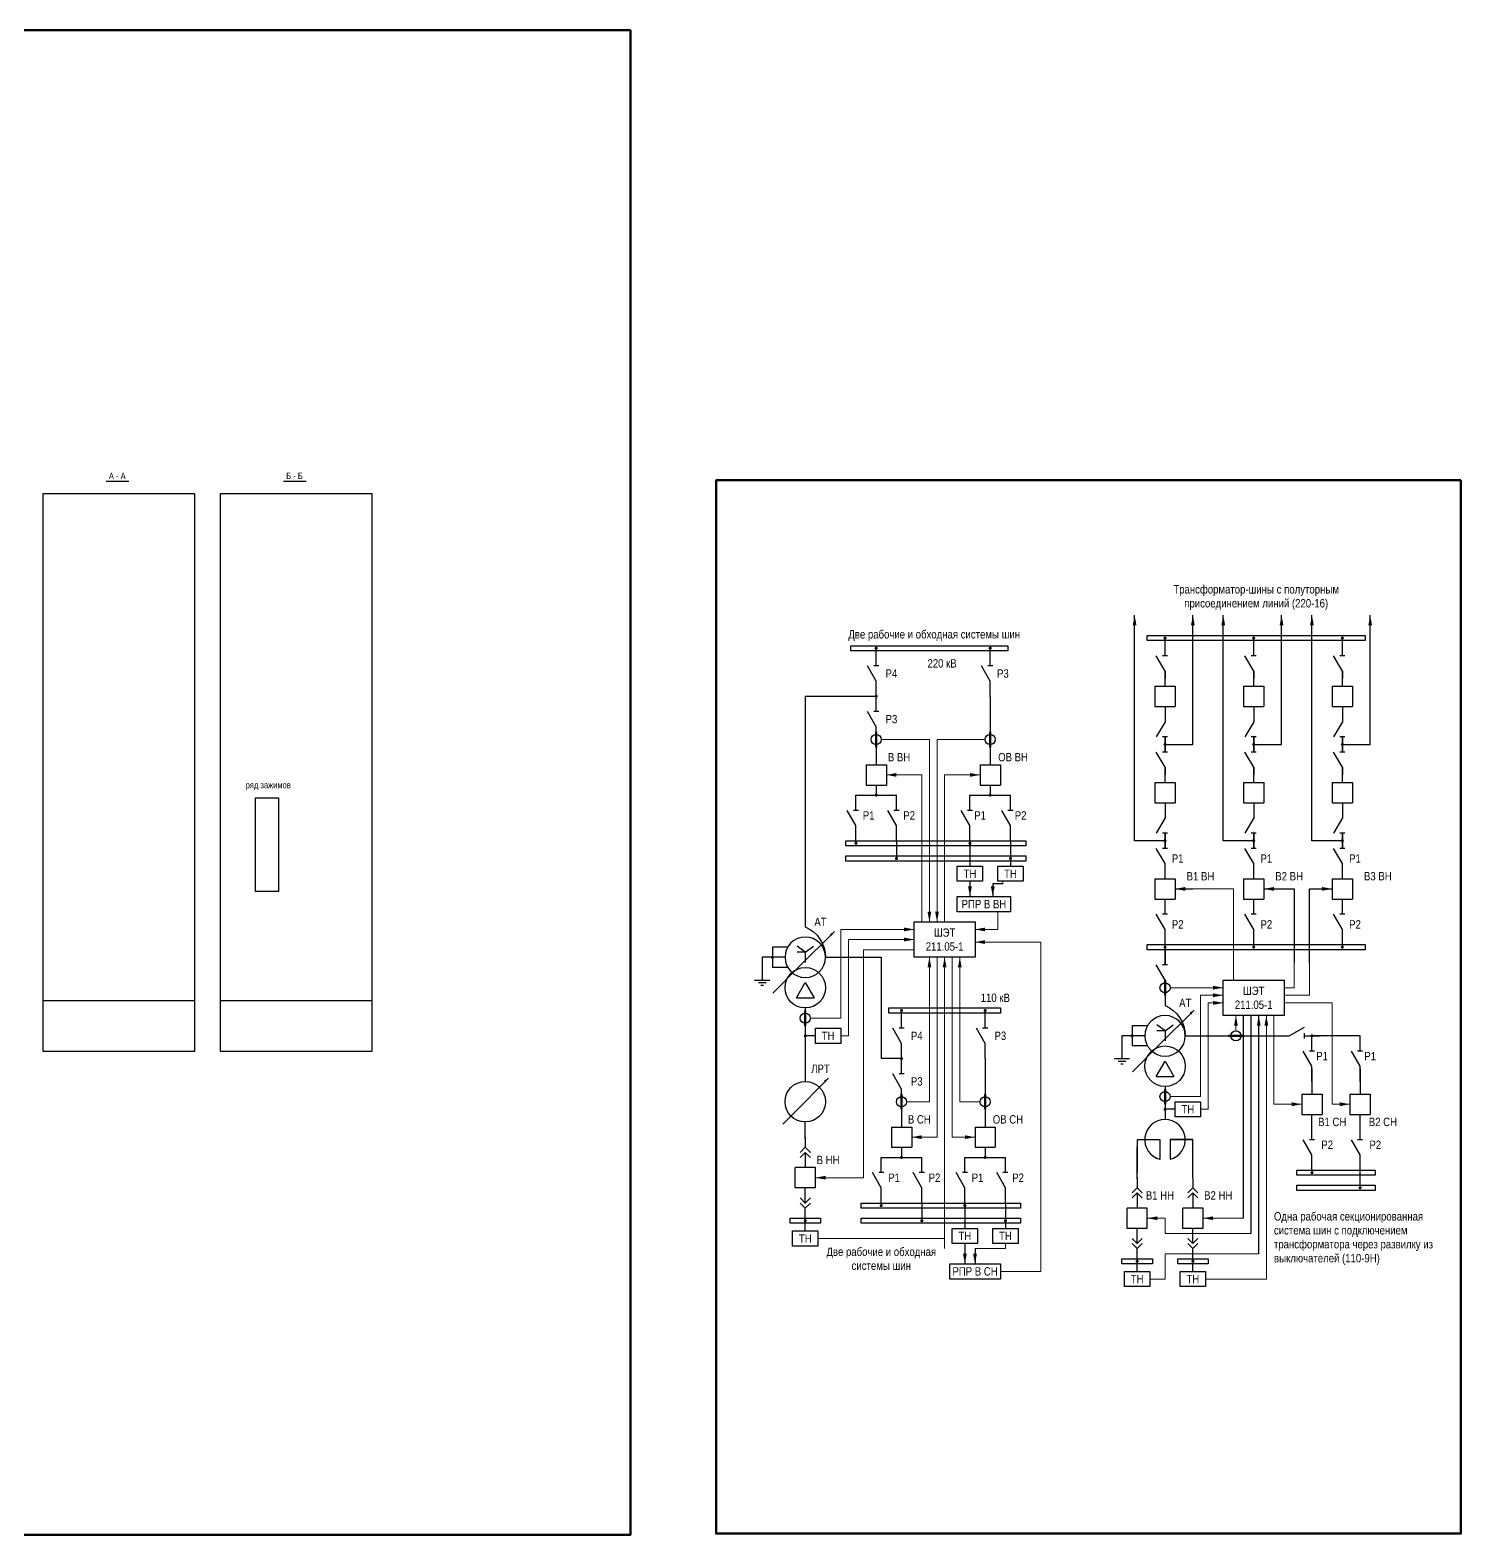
# Model space of a CAD drawing. Header units: millimetres. Extents: x 25558 to 49929, y 1902 to 19390.
# Drawn here: x 38137 to 38702, y 15827 to 16421 of the extents above; entities that cross this region are included whole.
import ezdxf
from ezdxf.enums import TextEntityAlignment as Align

# ---------------------------------------------------------------- set-up
doc = ezdxf.new("R2010")
doc.units = ezdxf.units.MM
doc.layers.add('Основная', color=7, linetype='Continuous', lineweight=30)
doc.layers.add('Тонкая', color=7, linetype='Continuous', lineweight=5)
doc.styles.add('Narrow', font='ARIALN.TTF')
doc.styles.add('Вывод', font='tahoma.ttf', dxfattribs={"height": 2.5})
doc.styles.add('Компонент', font='ARIALN.TTF', dxfattribs={"height": 3.5})

# ---------------------------------------------------------------- blocks, each defined once
blk = doc.blocks.new('*U23')
at = {"color": 0}
blk.add_line((0, 0), (6, 3.43), dxfattribs=at)
blk = doc.blocks.new('*U11')
at = {"color": 0}
blk.add_line((0, -1), (0, 1), dxfattribs=at)
blk = doc.blocks.new('*U34')
at = {"color": 0}
for p, q in [((0, 3), (0, 9)), ((0, -9), (0, -3))]:
    blk.add_line(p, q, dxfattribs=at)
at = {"color": 0, "ltscale": 0.25, "rotation": 89.99999999999999}
for name, p in [('*U23', (0, -3)), ('*U11', (0, 3))]:
    blk.add_blockref(name, p, dxfattribs=at)
at = {"layer": 'Основная'}
for tag, height, style, p in [('В1', 2.5, 'Вывод', (2, 7)), ('ОУ', 3.5, 'Компонент', (-12, 0)), ('В2', 2.5, 'Вывод', (2, -7))]:
    blk.add_attdef(tag, text='', height=height, dxfattribs=dict(at, style=style)).set_placement(p, align=Align.MIDDLE_CENTER)
blk = doc.blocks.new('*U28')
at = {"color": 0}
for p, q in [((0, 0), (-8, 0)), ((-8, -8), (-8, 0)), ((0, -8), (0, 0)), ((0, -8), (-8, -8))]:
    blk.add_line(p, q, dxfattribs=at)
at = {"layer": 'Основная', "style": 'Компонент'}
blk.add_attdef('ОУ', text='', height=3.5, dxfattribs=at).set_placement((-15, -3), align=Align.MIDDLE_CENTER)
blk = doc.blocks.new('*U35')
at = {"color": 0}
for p, q in [((0, 9), (0, 3)), ((0, -3), (0, -9))]:
    blk.add_line(p, q, dxfattribs=at)
at = {"color": 0, "ltscale": 0.25, "xscale": -1, "rotation": 90}
for name, p in [('*U23', (0, 3)), ('*U11', (0, -3))]:
    blk.add_blockref(name, p, dxfattribs=at)
at = {"layer": 'Основная'}
for tag, height, style, p in [('В2', 2.5, 'Вывод', (2, 7)), ('ОУ', 3.5, 'Компонент', (-12, 0)), ('В1', 2.5, 'Вывод', (2, -7))]:
    blk.add_attdef(tag, text='', height=height, dxfattribs=dict(at, style=style)).set_placement(p, align=Align.MIDDLE_CENTER)
blk = doc.blocks.new('*U26')
at = {"ltscale": 0.25}
blk.add_circle((0, 0), 2, dxfattribs=at)
at = {"layer": 'Основная', "color": 0, "lineweight": 50}
blk.add_line((0, -3), (0, 3), dxfattribs=at)
at = {"layer": 'Основная', "style": 'Компонент'}
blk.add_attdef('ОУ', text='', height=3.5, dxfattribs=at).set_placement((-6, 0), align=Align.MIDDLE_CENTER)
blk = doc.blocks.new('*U40')
at = {"ltscale": 0.25}
for p, q in [((-3.46, -4), (0, 2)), ((0, 2), (3.46, -4)), ((-3.46, -4), (3.46, -4))]:
    blk.add_line(p, q, dxfattribs=at)
blk.add_circle((0, 0), 8, dxfattribs=at)
at = {"layer": 'Основная', "style": 'Компонент'}
blk.add_attdef('ОУ', text='', height=3.5, dxfattribs=at).set_placement((17, 0), align=Align.MIDDLE_CENTER)
blk = doc.blocks.new('*U41')
at = {"ltscale": 0.25}
for p, q in [((0, 0), (-20, 0)), ((14.44, 0), (0, 0))]:
    blk.add_line(p, q, dxfattribs=at)
blk.add_lwpolyline([(-18, 0, 1, 0, 0), (-20, 0, 0, 0, 0)], format="xyseb", dxfattribs=at)
at = {"layer": 'Основная', "style": 'Вывод'}
blk.add_attdef('ОС', text='', height=2.5, dxfattribs=at).set_placement((3, 2), align=Align.MIDDLE_CENTER)
blk = doc.blocks.new('*U42')
at = {"ltscale": 0.25}
for q in [(-3.2, 4.4), (3.2, 4.4), (0, -2), (3.21, 2)]:
    blk.add_line((0, 2), q, dxfattribs=at)
blk.add_circle((0, 0), 8, dxfattribs=at)
blk.add_arc((5.23, -0.15), 13.23, 113.28026, 179.33961, dxfattribs=at)
at = {"layer": 'Основная', "style": 'Компонент'}
blk.add_attdef('ОУ', text='', height=3.5, dxfattribs=at).set_placement((-17, 0), align=Align.MIDDLE_CENTER)
blk = doc.blocks.new('*U43')
at = {"color": 0}
for p, q in [((-3, 0), (3, 0)), ((0, 3), (0, 0)), ((-1.5, -1), (1.5, -1)), ((-0.5, -2), (0.5, -2))]:
    blk.add_line(p, q, dxfattribs=at)
blk = doc.blocks.new('*U943')
at = {"layer": 'Основная', "ltscale": 0.25}
for p, q in [((2, 2), (0, 0)), ((0, 0), (2, -2))]:
    blk.add_line(p, q, dxfattribs=at)
blk = doc.blocks.new('*U32')
at = {"color": 0}
for p, q in [((0, 6), (0, 2)), ((0, 0), (0, -6))]:
    blk.add_line(p, q, dxfattribs=at)
at = {"color": 0, "ltscale": 0.25, "xscale": -1, "rotation": 90}
for p in [(0, 2), (0, 0)]:
    blk.add_blockref('*U943', p, dxfattribs=at)
at = {"layer": 'Основная'}
for tag, height, style, p in [('ОУ2', 3.5, 'Компонент', (-5, 6)), ('В2', 2.5, 'Вывод', (3, 6)), ('ОУ1', 3.5, 'Компонент', (-5, -6)), ('В1', 2.5, 'Вывод', (3, -6))]:
    blk.add_attdef(tag, text='', height=height, dxfattribs=dict(at, style=style)).set_placement(p, align=Align.MIDDLE_CENTER)
blk = doc.blocks.new('*U33')
at = {"color": 0}
for p, q in [((0, 0), (0, 6)), ((0, -6), (0, -2))]:
    blk.add_line(p, q, dxfattribs=at)
at = {"color": 0, "ltscale": 0.25, "rotation": 89.99999999999999}
for p in [(0, 0), (0, -2)]:
    blk.add_blockref('*U943', p, dxfattribs=at)
at = {"layer": 'Основная'}
for tag, height, style, p in [('ОУ1', 3.5, 'Компонент', (-5, 6)), ('В1', 2.5, 'Вывод', (3, 6)), ('ОУ2', 3.5, 'Компонент', (-5, -6)), ('В2', 2.5, 'Вывод', (3, -6))]:
    blk.add_attdef(tag, text='', height=height, dxfattribs=dict(at, style=style)).set_placement(p, align=Align.MIDDLE_CENTER)
blk = doc.blocks.new('*U52')
at = {"color": 0}
for p, q in [((0, 3), (0, 9)), ((0, -9), (0, -3))]:
    blk.add_line(p, q, dxfattribs=at)
at = {"color": 0, "ltscale": 0.25, "rotation": 89.99999999999999}
for name, p in [('*U23', (0, -3)), ('*U11', (0, 3))]:
    blk.add_blockref(name, p, dxfattribs=at)
at = {"layer": 'Основная'}
for tag, height, style, p in [('В1', 2.5, 'Вывод', (2, 7)), ('ОУ', 3.5, 'Компонент', (-13, -1)), ('В2', 2.5, 'Вывод', (2, -7))]:
    blk.add_attdef(tag, text='', height=height, dxfattribs=dict(at, style=style)).set_placement(p, align=Align.MIDDLE_CENTER)
blk = doc.blocks.new('*U20')
at = {"ltscale": 0.25}
blk.add_circle((0, 0), 2, dxfattribs=at)
at = {"layer": 'Основная', "color": 0, "lineweight": 50}
blk.add_line((3, 0), (-3, 0), dxfattribs=at)
at = {"layer": 'Основная', "style": 'Компонент'}
blk.add_attdef('ОУ', text='', height=3.5, dxfattribs=at).set_placement((0, -6), align=Align.MIDDLE_CENTER)
blk = doc.blocks.new('*U51')
at = {"ltscale": 0.25}
for p, q in [((0, 0), (-20, 0)), ((5.64, 0), (0, 0))]:
    blk.add_line(p, q, dxfattribs=at)
blk.add_lwpolyline([(-18, 0, 1, 0, 0), (-20, 0, 0, 0, 0)], format="xyseb", dxfattribs=at)
at = {"layer": 'Основная', "style": 'Вывод'}
blk.add_attdef('ОС', text='', height=2.5, dxfattribs=at).set_placement((3, 2), align=Align.MIDDLE_CENTER)

msp = doc.modelspace()

# ---------------------------------------------------------------- linework, layer by layer
for p, q in [((38508, 16085), (38508, 16079)), ((38508, 16082), (38508, 16079)), ((38521, 16084), (38517, 16084)), ((38517, 16084), (38517, 16079)), ((38589, 16082), (38596, 16082)), ((38624, 16082), (38636, 16082)), ((38636, 16082), (38636, 16053)), ((38642, 16053), (38642, 16082)), ((38642, 16082), (38651, 16082)), ((38616, 15952), (38616, 16032)), ((38619, 15946), (38619, 16032)), ((38622, 15938), (38622, 16032)), ((38506, 15942), (38506, 15935)), ((38506, 15939), (38506, 15934)), ((38510, 15940), (38510, 15934))]:
    msp.add_line(p, q)
at = {"layer": 'Основная'}
for p, q in [((38573, 16101), (38573, 16190)), ((38596, 16139), (38596, 16190)), ((38608, 16101), (38608, 16190)), ((38631, 16139), (38631, 16190)), ((38643, 16101), (38643, 16190)), ((38666, 16139), (38666, 16190)), ((38585, 16180), (38585, 16181)), ((38620, 16180), (38620, 16181)), ((38655, 16180), (38655, 16181)), ((38471, 16176), (38471, 16177)), ((38516, 16176), (38516, 16177)), ((38585, 16168), (38585, 16165)), ((38620, 16168), (38620, 16165)), ((38655, 16168), (38655, 16165)), ((38471, 16158), (38443, 16158)), ((38443, 16158), (38443, 16067)), ((38516, 16158), (38516, 16140)), ((38471, 16140), (38471, 16131)), ((38516, 16140), (38516, 16131)), ((38585, 16139), (38596, 16139)), ((38620, 16139), (38631, 16139)), ((38655, 16139), (38666, 16139)), ((38585, 16130), (38585, 16127)), ((38620, 16130), (38620, 16127)), ((38655, 16130), (38655, 16127)), ((38471, 16123), (38471, 16119)), ((38516, 16123), (38516, 16119)), ((38463, 16119), (38471, 16119)), ((38471, 16119), (38479, 16119)), ((38508, 16119), (38516, 16119)), ((38516, 16119), (38524, 16119)), ((38463, 16101), (38463, 16100)), ((38479, 16101), (38479, 16095)), ((38508, 16101), (38508, 16100)), ((38508, 16100), (38508, 16091)), ((38524, 16101), (38524, 16095)), ((38585, 16101), (38573, 16101)), ((38620, 16101), (38608, 16101)), ((38655, 16101), (38643, 16101)), ((38479, 16095), (38479, 16094)), ((38524, 16095), (38524, 16094)), ((38524, 16094), (38524, 16091)), ((38585, 16072), (38585, 16076)), ((38620, 16072), (38620, 16076)), ((38655, 16072), (38655, 16076)), ((38443, 16070), (38443, 16068)), ((38585, 16060), (38585, 16058)), ((38585, 16058), (38585, 16052)), ((38620, 16060), (38620, 16059)), ((38655, 16060), (38655, 16059)), ((38473, 16055), (38473, 16015)), ((38585, 16040), (38585, 16036)), ((38443, 16035), (38443, 16022)), ((38481, 16033), (38481, 16034)), ((38514, 16033), (38514, 16034)), ((38447, 16024), (38443, 16024)), ((38443, 16022), (38443, 16006)), ((38662, 16024), (38643, 16024)), ((38481, 16015), (38473, 16015)), ((38514, 16015), (38514, 15997)), ((38643, 16011), (38643, 16001)), ((38662, 16011), (38662, 16001)), ((38443, 16008), (38443, 16006)), ((38585, 16004), (38585, 15991)), ((38481, 15997), (38481, 15988)), ((38514, 15997), (38514, 15988)), ((38589, 15995), (38585, 15995)), ((38643, 15989), (38643, 15993)), ((38662, 15989), (38662, 15993)), ((38443, 15983.5), (38443, 15990)), ((38481, 15980), (38481, 15976)), ((38514, 15980), (38514, 15976)), ((38574, 15983), (38574, 15970)), ((38574, 15967.5), (38574, 15980)), ((38473, 15976), (38481, 15976)), ((38481, 15976), (38489, 15976)), ((38506, 15976), (38514, 15976)), ((38514, 15976), (38522, 15976)), ((38643, 15971), (38643, 15970)), ((38662, 15965), (38662, 15971)), ((38662, 15965), (38662, 15964)), ((38473, 15958), (38473, 15957)), ((38489, 15958), (38489, 15952)), ((38506, 15958), (38506, 15957)), ((38506, 15957), (38506, 15948)), ((38522, 15958), (38522, 15952)), ((38443, 15952), (38443, 15950)), ((38443, 15947), (38443, 15950)), ((38489, 15952), (38489, 15951)), ((38522, 15952), (38522, 15951)), ((38522, 15951), (38522, 15948)), ((38574, 15936), (38574, 15934)), ((38574, 15931), (38574, 15934)), ((38596, 15936), (38596, 15934)), ((38596, 15931), (38596, 15934))]:
    msp.add_line(p, q, dxfattribs=at)
at = {"layer": 'Основная', "ltscale": 100}
for points in [[(38167, 16243), (38176, 16243)], [(38237, 16243), (38246, 16243)], [(38142, 16038), (38202, 16038)], [(38212, 16038), (38272, 16038)]]:
    msp.add_lwpolyline(points, dxfattribs=at)
at = {"layer": 'Основная'}
for points in [[(38202, 16238), (38142, 16238), (38142, 16018), (38202, 16018)], [(38272, 16238), (38212, 16238), (38212, 16018), (38272, 16018)], [(38578, 16182), (38664, 16182), (38664, 16180), (38578, 16180)], [(38461, 16178), (38523, 16178), (38523, 16176), (38461, 16176)], [(38226, 16118), (38235, 16118), (38235, 16081), (38226, 16081)], [(38459, 16101), (38530, 16101), (38530, 16099), (38459, 16099)], [(38459, 16095), (38530, 16095), (38530, 16093), (38459, 16093)], [(38503, 16091), (38513, 16091), (38513, 16085), (38503, 16085)], [(38519, 16091), (38529, 16091), (38529, 16085), (38519, 16085)], [(38503, 16079), (38524, 16079), (38524, 16073), (38503, 16073)], [(38486, 16069), (38510, 16069), (38510, 16055), (38486, 16055)], [(38578, 16060), (38664, 16060), (38664, 16058), (38578, 16058)], [(38608, 16046), (38632, 16046), (38632, 16032), (38608, 16032)], [(38476, 16035), (38520, 16035), (38520, 16033), (38476, 16033)], [(38447, 16027), (38457, 16027), (38457, 16021), (38447, 16021)], [(38589, 15998), (38599, 15998), (38599, 15992), (38589, 15992)], [(38637, 15971), (38668, 15971), (38668, 15969), (38637, 15969)], [(38637, 15965), (38668, 15965), (38668, 15963), (38637, 15963)], [(38465, 15958), (38528, 15958), (38528, 15956), (38465, 15956)], [(38437, 15952), (38449, 15952), (38449, 15950), (38437, 15950)], [(38465, 15952), (38528, 15952), (38528, 15950), (38465, 15950)], [(38438, 15947), (38448, 15947), (38448, 15941), (38438, 15941)], [(38501, 15948), (38511, 15948), (38511, 15942), (38501, 15942)], [(38517, 15948), (38527, 15948), (38527, 15942), (38517, 15942)], [(38500, 15934), (38520, 15934), (38520, 15928), (38500, 15928)], [(38568, 15936), (38580, 15936), (38580, 15934), (38568, 15934)], [(38590, 15936), (38602, 15936), (38602, 15934), (38590, 15934)], [(38569, 15931), (38579, 15931), (38579, 15925), (38569, 15925)], [(38591, 15931), (38601, 15931), (38601, 15925), (38591, 15925)]]:
    msp.add_lwpolyline(points, close=True, dxfattribs=at)
at = {"layer": 'Основная', "ltscale": 0.25, "const_width": 0.6}
for points in [[(38584.7, 16181, 1), (38585.3, 16181, 1)], [(38619.7, 16181, 1), (38620.3, 16181, 1)], [(38654.7, 16181, 1), (38655.3, 16181, 1)], [(38470.7, 16177, 1), (38471.3, 16177, 1)], [(38515.7, 16177, 1), (38516.3, 16177, 1)], [(38471.3, 16158.01, 1), (38470.7, 16158.01, 1)], [(38585.3, 16139.01, 1), (38584.7, 16139.01, 1)], [(38620.3, 16139.01, 1), (38619.7, 16139.01, 1)], [(38655.3, 16139.01, 1), (38654.7, 16139.01, 1)], [(38471.3, 16119.01, 1), (38470.7, 16119.01, 1)], [(38516.3, 16119.01, 1), (38515.7, 16119.01, 1)], [(38462.7, 16100, 1), (38463.3, 16100, 1)], [(38507.7, 16100, 1), (38508.3, 16100, 1)], [(38507.7, 16100, 1), (38508.3, 16100, 1)], [(38585.3, 16101.01, 1), (38584.7, 16101.01, 1)], [(38620.3, 16101.01, 1), (38619.7, 16101.01, 1)], [(38655.3, 16101.01, 1), (38654.7, 16101.01, 1)], [(38478.7, 16094, 1), (38479.3, 16094, 1)], [(38523.7, 16094, 1), (38524.3, 16094, 1)], [(38523.7, 16094, 1), (38524.3, 16094, 1)], [(38584.7, 16059, 1), (38585.3, 16059, 1)], [(38619.7, 16059, 1), (38620.3, 16059, 1)], [(38654.7, 16059, 1), (38655.3, 16059, 1)], [(38429.7, 16055, 1), (38430.3, 16055, 1)], [(38480.7, 16034, 1), (38481.3, 16034, 1)], [(38513.7, 16034, 1), (38514.3, 16034, 1)], [(38442.7, 16024, 1), (38443.3, 16024, 1)], [(38571.7, 16024, 1), (38572.3, 16024, 1)], [(38642.7, 16024, 1), (38643.3, 16024, 1)], [(38481.3, 16015.01, 1), (38480.7, 16015.01, 1)], [(38584.7, 15995, 1), (38585.3, 15995, 1)], [(38481.3, 15976.01, 1), (38480.7, 15976.01, 1)], [(38514.3, 15976.01, 1), (38513.7, 15976.01, 1)], [(38642.7, 15970, 1), (38643.3, 15970, 1)], [(38661.7, 15964, 1), (38662.3, 15964, 1)], [(38472.7, 15957, 1), (38473.3, 15957, 1)], [(38505.7, 15957, 1), (38506.3, 15957, 1)], [(38442.7, 15951, 1), (38443.3, 15951, 1)], [(38488.7, 15951, 1), (38489.3, 15951, 1)], [(38521.7, 15951, 1), (38522.3, 15951, 1)], [(38573.7, 15935, 1), (38574.3, 15935, 1)], [(38595.7, 15935, 1), (38596.3, 15935, 1)]]:
    msp.add_lwpolyline(points, format="xyb", close=True, dxfattribs=at)
at = {"layer": 'Основная'}
for points in [[(38436, 16059), (38430, 16059)], [(38430, 16059), (38430, 16051)], [(38430, 16055), (38426, 16055)], [(38426, 16055), (38426, 16049)], [(38435, 16055), (38429, 16055)], [(38436, 16051), (38430, 16051)], [(38451, 16055), (38473, 16055)], [(38443, 16035), (38443, 16027)], [(38578, 16028), (38572, 16028)], [(38572, 16028), (38572, 16020)], [(38572, 16024), (38568, 16024)], [(38568, 16024), (38568, 16018)], [(38577, 16024), (38571, 16024)], [(38593, 16024), (38607, 16024)], [(38607, 16024), (38634, 16024)], [(38578, 16020), (38572, 16020)], [(38443, 16008), (38443, 16006)], [(38585, 16004), (38585, 15996)], [(38574, 15983.13), (38583, 15983.13), (38583, 15975.25)], [(38574, 15983.13), (38583, 15983.13)], [(38596, 15983.13), (38587, 15983.13), (38587, 15975.25)], [(38587, 15983.13), (38596, 15983.13)], [(38596, 15968), (38596, 15983.13)]]:
    msp.add_lwpolyline(points, dxfattribs=at)
at = {"layer": 'Основная', "ltscale": 0.25}
msp.add_circle((38443, 15998), 8, dxfattribs=at)
msp.add_arc((38585, 15983), 8, 284.47752, 255.5225, dxfattribs=at)
at = {"layer": 'Тонкая'}
for p, q in [((38473, 16141), (38492, 16141)), ((38492, 16069), (38492, 16141)), ((38495, 16069), (38495, 16141)), ((38495, 16141), (38514, 16141)), ((38475, 16127), (38489, 16127)), ((38489, 16127), (38489, 16069)), ((38512, 16127), (38498, 16127)), ((38498, 16127), (38498, 16069)), ((38521, 16085), (38521, 16084)), ((38612, 16082), (38596, 16082)), ((38612, 16046), (38612, 16082)), ((38645, 16082), (38651, 16082)), ((38519, 16066), (38519, 16073)), ((38457, 16066), (38486, 16066)), ((38457, 16031), (38457, 16066)), ((38460, 16024), (38460, 16062)), ((38460, 16062), (38486, 16062)), ((38510, 16066), (38519, 16066)), ((38466, 15968), (38466, 16058)), ((38466, 16058), (38486, 16058)), ((38536, 16061), (38510, 16061)), ((38536, 15931), (38536, 16061)), ((38492, 16055), (38492, 15998)), ((38495, 16055), (38495, 15984)), ((38498, 15940), (38498, 16055)), ((38501, 15984), (38501, 16055)), ((38504, 16055), (38504, 15998)), ((38636, 16053), (38636, 16043)), ((38642, 16053), (38642, 16040)), ((38587, 16043), (38592, 16043)), ((38592, 16043), (38608, 16043)), ((38599, 16000), (38599, 16040)), ((38599, 16040), (38608, 16040)), ((38636, 16043), (38632, 16043)), ((38642, 16040), (38632, 16040)), ((38602, 15995), (38602, 16037)), ((38602, 16037), (38608, 16037)), ((38604, 16037), (38608, 16037)), ((38632, 16037), (38651, 16037)), ((38651, 15997), (38651, 16037)), ((38445, 16031), (38457, 16031)), ((38613, 16026), (38613, 16032)), ((38625, 15928), (38625, 16032)), ((38628, 16032), (38628, 15997)), ((38457, 16024), (38460, 16024)), ((38483, 15998), (38492, 15998)), ((38504, 15998), (38512, 15998)), ((38587, 16000), (38599, 16000)), ((38628, 15997), (38639, 15997)), ((38651, 15997), (38658, 15997)), ((38599, 15995), (38602, 15995)), ((38485, 15984), (38495, 15984)), ((38510, 15984), (38501, 15984)), ((38447, 15968), (38466, 15968)), ((38578, 15952), (38585, 15952)), ((38585, 15952), (38585, 15946)), ((38616, 15952), (38600, 15952)), ((38448, 15944), (38498, 15944)), ((38585, 15946), (38619, 15946)), ((38510, 15940), (38522, 15940)), ((38522, 15940), (38522, 15942)), ((38585, 15928), (38585, 15938)), ((38585, 15938), (38622, 15938)), ((38520, 15931), (38536, 15931)), ((38579, 15928), (38585, 15928)), ((38601, 15928), (38625, 15928))]:
    msp.add_line(p, q, dxfattribs=at)
at = {"layer": 'Тонкая', "color": 3, "lineweight": 50}
for points in [[(38374, 16421), (38374, 15827), (37954, 15827), (37954, 16421)], [(38701.8, 16243.3), (38701.8, 15827.5), (38407.8, 15827.5), (38407.8, 16243.3)]]:
    msp.add_lwpolyline(points, close=True, dxfattribs=at)
at = {"layer": 'Тонкая', "ltscale": 0.3}
for points in [[(38573, 16190, 0, 1.5, 0), (38573, 16186, 0, 0, 0)], [(38596, 16190, 0, 1.5, 0), (38596, 16186, 0, 0, 0)], [(38608, 16190, 0, 1.5, 0), (38608, 16186, 0, 0, 0)], [(38631, 16190, 0, 1.5, 0), (38631, 16186, 0, 0, 0)], [(38643, 16190, 0, 1.5, 0), (38643, 16186, 0, 0, 0)], [(38666, 16190, 0, 1.5, 0), (38666, 16186, 0, 0, 0)], [(38475, 16127, 0, 1.5, 0), (38479, 16127, 0, 0, 0)], [(38512, 16127, 0, 1.5, 0), (38508, 16127, 0, 0, 0)], [(38508, 16079, 0, 1.5, 0), (38508, 16083, 0, 0, 0)], [(38517, 16079, 0, 1.5, 0), (38517, 16083, 0, 0, 0)], [(38589, 16082, 0, 1.5, 0), (38593, 16082, 0, 0, 0)], [(38624, 16082, 0, 1.5, 0), (38628, 16082, 0, 0, 0)], [(38651, 16082, 0, 1.5, 0), (38647, 16082, 0, 0, 0)], [(38492, 16069, 0, 1.5, 0), (38492, 16073, 0, 0, 0)], [(38495, 16069, 0, 1.5, 0), (38495, 16073, 0, 0, 0)], [(38486, 16066, 0, 1.5, 0), (38482, 16066, 0, 0, 0)], [(38486, 16062, 0, 1.5, 0), (38482, 16062, 0, 0, 0)], [(38510, 16066, 0, 1.5, 0), (38514, 16066, 0, 0, 0)], [(38510, 16061, 0, 1.5, 0), (38514, 16061, 0, 0, 0)], [(38492, 16055, 0, 1.5, 0), (38492, 16051, 0, 0, 0)], [(38498, 16055, 0, 1.5, 0), (38498, 16051, 0, 0, 0)], [(38504, 16055, 0, 1.5, 0), (38504, 16051, 0, 0, 0)], [(38608, 16043, 0, 1.5, 0), (38604, 16043, 0, 0, 0)], [(38608, 16040, 0, 1.5, 0), (38604, 16040, 0, 0, 0)], [(38608, 16037, 0, 1.5, 0), (38604, 16037, 0, 0, 0)], [(38613, 16032, 0, 1.5, 0), (38613, 16028, 0, 0, 0)], [(38622, 16032, 0, 1.5, 0), (38622, 16028, 0, 0, 0)], [(38625, 16032, 0, 1.5, 0), (38625, 16028, 0, 0, 0)], [(38639, 15997, 0, 1.5, 0), (38635, 15997, 0, 0, 0)], [(38658, 15997, 0, 1.5, 0), (38654, 15997, 0, 0, 0)], [(38485, 15984, 0, 1.5, 0), (38489, 15984, 0, 0, 0)], [(38510, 15984, 0, 1.5, 0), (38506, 15984, 0, 0, 0)], [(38447, 15968, 0, 1.5, 0), (38451, 15968, 0, 0, 0)], [(38578, 15952, 0, 1.5, 0), (38582, 15952, 0, 0, 0)], [(38600, 15952, 0, 1.5, 0), (38604, 15952, 0, 0, 0)], [(38506, 15934, 0, 1.5, 0), (38506, 15938, 0, 0, 0)], [(38510, 15934, 0, 1.5, 0), (38510, 15938, 0, 0, 0)]]:
    msp.add_lwpolyline(points, format="xyseb", dxfattribs=at)

# ---------------------------------------------------------------- block references
at = {"layer": 'Основная'}
for name, p in [('*U34', (38471, 16167)), ('*U34', (38516, 16167)), ('*U34', (38585, 16171)), ('*U34', (38620, 16171)), ('*U34', (38655, 16171)), ('*U34', (38471, 16149)), ('*U35', (38585, 16145)), ('*U35', (38620, 16145)), ('*U35', (38655, 16145)), ('*U34', (38585, 16133)), ('*U34', (38620, 16133)), ('*U34', (38655, 16133)), ('*U34', (38463, 16110)), ('*U34', (38479, 16110)), ('*U34', (38508, 16110)), ('*U34', (38524, 16110)), ('*U35', (38585, 16107)), ('*U35', (38620, 16107)), ('*U35', (38655, 16107)), ('*U34', (38585, 16095)), ('*U34', (38620, 16095)), ('*U34', (38655, 16095)), ('*U34', (38585, 16069)), ('*U34', (38620, 16069)), ('*U34', (38655, 16069)), ('*U34', (38585, 16049)), ('*U34', (38481, 16024)), ('*U34', (38514, 16024)), ('*U34', (38643, 16015)), ('*U52', (38662, 16015)), ('*U34', (38481, 16006)), ('*U34', (38643, 15980)), ('*U52', (38662, 15980)), ('*U34', (38473, 15967)), ('*U34', (38489, 15967)), ('*U34', (38506, 15967)), ('*U34', (38522, 15967))]:
    msp.add_blockref(name, p, dxfattribs=at)
at = {"layer": 'Основная', "ltscale": 0.25}
for name, p, rotation in [('*U28', (38581, 16154), 180), ('*U28', (38616, 16154), 180), ('*U28', (38651, 16154), 180), ('*U28', (38467, 16123), 180), ('*U28', (38512, 16123), 180), ('*U28', (38581, 16116), 180), ('*U28', (38616, 16116), 180), ('*U28', (38651, 16116), 180), ('*U28', (38581, 16078), 180), ('*U28', (38616, 16078), 180), ('*U28', (38651, 16078), 180), ('*U41', (38440.36, 16051.05), 224.9999999999999), ('*U41', (38582.36, 16020.05), 224.9999999999999), ('*U51', (38438.08, 15993.09), 225.4999775496878), ('*U28', (38639, 15993), 180), ('*U28', (38658, 15993), 180), ('*U28', (38477, 15980), 180), ('*U28', (38510, 15980), 180)]:
    msp.add_blockref(name, p, dxfattribs=dict(at, rotation=rotation))
for name, p in [('*U26', (38471, 16141)), ('*U26', (38516, 16141)), ('*U43', (38426, 16046)), ('*U26', (38585, 16043)), ('*U26', (38443, 16031)), ('*U20', (38613, 16024)), ('*U43', (38568, 16015)), ('*U26', (38585, 16000)), ('*U26', (38481, 15998)), ('*U26', (38514, 15998)), ('*U32', (38443, 15978)), ('*U28', (38447, 15972)), ('*U32', (38574, 15962)), ('*U32', (38596, 15962)), ('*U33', (38443, 15958)), ('*U28', (38578, 15956)), ('*U28', (38600, 15956)), ('*U33', (38574, 15942)), ('*U33', (38596, 15942))]:
    msp.add_blockref(name, p, dxfattribs=at)
at = {"layer": 'Основная', "ltscale": 0.35, "xscale": -1}
for p in [(38443, 16055), (38585, 16024)]:
    msp.add_blockref('*U42', p, dxfattribs=at)
at = {"layer": 'Основная', "ltscale": 0.35}
for p in [(38443, 16043), (38585, 16012)]:
    msp.add_blockref('*U40', p, dxfattribs=at)
at = {"layer": 'Основная', "rotation": 270}
msp.add_blockref('*U34', (38637, 16024), dxfattribs=at)

# ---------------------------------------------------------------- texts
at = {"layer": 'Основная', "style": 'Narrow'}
for s, p in [('А - А', (38168.09, 16245)), ('Б - Б', (38238.09, 16245))]:
    msp.add_text(s, height=2.5, dxfattribs=at).set_placement(p, align=Align.MIDDLE_LEFT)
msp.add_text('ряд зажимов', height=2.5, dxfattribs=at).set_placement((38231, 16123), align=Align.MIDDLE_CENTER)
at = {"layer": 'Основная', "char_height": 3.3, "style": 'Narrow'}
for s, insert, width, attachment_point in [('\\pxt3;Трансформатор-шины с полуторным присоединением линий (220-16)', (38621, 16197), 91.869, 5), ('\\pxt3;Две рабочие и обходная системы шин', (38460, 16182), 76.4846, 4), ('\\pxi-3,l3,t3;220 кВ', (38497, 16171), 53.3807, 5), ('\\pxi-3,l3,t3;Р3', (38521, 16167), 10, 5), ('\\pxi-3,l3,t3;Р4', (38477, 16167), 10, 5), ('\\pxi-3,l3,t3;Р3', (38477, 16149), 10, 5), ('\\pxi-3,l3,t3;В ВН', (38480, 16134), 10, 5), ('\\pxi-3,l3,t3;ОВ ВН', (38525, 16134), 16.6811, 5), ('\\pxi-3,l3,t3;Р1', (38468, 16111), 10, 5), ('\\pxi-3,l3,t3;Р2', (38484, 16111), 10, 5), ('\\pxi-3,l3,t3;Р1', (38512, 16111), 10, 5), ('\\pxi-3,l3,t3;Р2', (38528, 16111), 10, 5), ('\\pxi-3,l3,t3;Р1', (38590, 16094), 10, 5), ('\\pxi-3,l3,t3;Р1', (38625, 16094), 10, 5), ('\\pxi-3,l3,t3;Р1', (38660, 16094), 10, 5), ('\\pxqc;ТН', (38508, 16088), 10, 5), ('\\pxqc;ТН', (38524, 16088), 10, 5), ('\\pxi-3,l3,t3;В1 ВН', (38599, 16087), 21.8485, 5), ('\\pxi-3,l3,t3;В2 ВН', (38634, 16087), 21.8485, 5), ('\\pxi-3,l3,t3;В3 ВН', (38669, 16087), 21.8485, 5), ('\\pxt3;РПР В ВН', (38513.52, 16076), 21.0408, 5), ('\\pxi-3,l3,t3;AT', (38449, 16069), 10, 5), ('\\pxi-3,l3,t3;Р2', (38590, 16068), 10, 5), ('\\pxi-3,l3,t3;Р2', (38625, 16068), 10, 5), ('\\pxi-3,l3,t3;Р2', (38660, 16068), 10, 5), ('\\pxqc;ШЭТ 211.05-1', (38498, 16062), 22.9138, 5), ('\\pxi-3,l3,t3;110 кВ', (38518, 16039), 53.3807, 5), ('\\pxi-3,l3,t3;AT', (38593, 16037), 10, 5), ('\\pxqc;ШЭТ 211.05-1', (38620, 16039), 21.8485, 5), ('\\pxqc;ТН', (38452, 16024), 10, 5), ('\\pxi-3,l3,t3;Р4', (38487, 16024), 10, 5), ('\\pxi-3,l3,t3;Р3', (38520, 16024), 10, 5), ('\\pxi-3,l3,t3;Р1', (38647, 16016), 10, 5), ('\\pxi-3,l3,t3;Р1', (38666, 16016), 10, 5), ('\\pxi-3,l3,t3;ЛРТ', (38449, 16011), 10, 5), ('\\pxi-3,l3,t3;Р3', (38487, 16006), 10, 5), ('\\pxqc;ТН', (38594, 15995), 10, 5), ('\\pxi-3,l3,t3;В СН', (38488, 15991), 10, 5), ('\\pxi-3,l3,t3;ОВ СН', (38523, 15991), 14.7735, 5), ('\\pxi-3,l3,t3;В1 СН', (38651, 15990), 21.8485, 5), ('\\pxi-3,l3,t3;В2 СН', (38671, 15990), 21.8485, 5), ('\\pxi-3,l3,t3;Р2', (38649, 15981), 10, 5), ('\\pxi-3,l3,t3;Р2', (38668, 15981), 10, 5), ('\\pxi-3,l3,t3;В НН', (38452, 15975), 21.8485, 5), ('\\pxi-3,l3,t3;Р1', (38478, 15968), 10, 5), ('\\pxi-3,l3,t3;Р2', (38494, 15968), 10, 5), ('\\pxi-3,l3,t3;Р1', (38511, 15968), 10, 5), ('\\pxi-3,l3,t3;Р2', (38527, 15968), 10, 5), ('\\pxi-3,l3,t3;В1 НН', (38583, 15961), 21.8485, 5), ('\\pxi-3,l3,t3;В2 НН', (38606, 15961), 17.8485, 5), ('\\pxt3;Одна рабочая секционированная система шин с подключением трансформатора через развилку из выключателей (110-9Н)', (38628, 15944), 72.5506, 4), ('\\pxqc;ТН', (38443, 15944), 10, 5), ('\\pxqc;ТН', (38506, 15945), 10, 5), ('\\pxqc;ТН', (38522, 15945), 10, 5), ('\\pxt3;Две рабочие и обходная системы шин', (38473, 15936), 43.1719, 5), ('\\pxt3;РПР В СН', (38510, 15931), 20, 5), ('\\pxqc;ТН', (38574, 15928), 10, 5), ('\\pxqc;ТН', (38596, 15928), 10, 5)]:
    msp.add_mtext(s, dxfattribs=dict(at, insert=insert, width=width, attachment_point=attachment_point))

doc.saveas('drawing.dxf')
